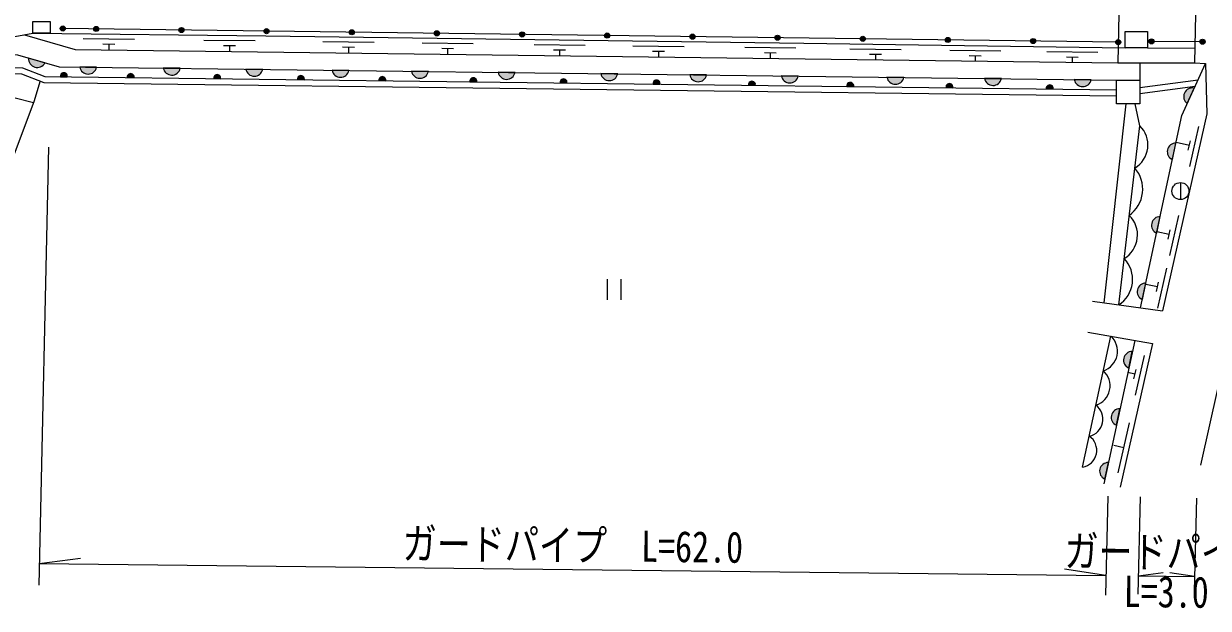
# Model space of a CAD drawing. Units: millimetres at full size, sheet at 1:1000; details may follow other scales. Extents: x 40000 to 680000, y 20000 to 380000.
# Drawn here: x 81774 to 151314, y 240617 to 274934 of the extents above; entities that cross this region are included whole.
import ezdxf
from ezdxf.enums import TextEntityAlignment as Align

# ---------------------------------------------------------------- set-up
doc = ezdxf.new("R2010")
doc.units = ezdxf.units.MM
doc.header["$LTSCALE"] = 1000
for name, color, linetype, lineweight in [('M-BGD', 7, 'Continuous', 25), ('M-STR-HTXT', 7, 'Continuous', 13), ('M-STR-STR1', 1, 'Continuous', 25)]:
    doc.layers.add(name, color=color, linetype=linetype, lineweight=lineweight)
doc.styles.add('ＭＳ ゴシック', font='')
doc.styles.get('ＭＳ ゴシック').set_extended_font_data('MS Gothic')

msp = doc.modelspace()

# ---------------------------------------------------------------- hatches: boundary and pattern name
at = {"layer": 'M-BGD'}
for points in [[(83915, 274652, -0.41421), (84065, 274802, -0.41421), (84215, 274652, -1)], [(86183, 274625, -1), (85883, 274629, -0.41421), (86035, 274777, -0.41421)], [(91182, 274560, -1), (90882, 274564, -0.41421), (91034, 274712, -0.41421)], [(96182, 274496, -1), (95882, 274499, -0.41421), (96034, 274647, -0.41421)], [(101182, 274431, -1), (100882, 274435, -0.41421), (101033, 274583, -0.41421)], [(106181, 274366, -1), (105881, 274370, -0.41421), (106033, 274518, -0.41421)], [(111181, 274302, -1), (110881, 274305, -0.41421), (111033, 274453, -0.41421)], [(116180, 274237, -1), (115880, 274241, -0.41421), (116032, 274389, -0.41421)], [(121180, 274172, -1), (120880, 274176, -0.41421), (121032, 274324, -0.41421)], [(126179, 274107, -1), (125879, 274111, -0.41421), (126031, 274259, -0.41421)], [(130879, 274047, 1), (131179, 274043, 0.41421), (131031, 274195, 0.41421)], [(136179, 273978, -1), (135879, 273982, -0.41421), (136031, 274130, -0.41421)], [(141178, 273913, -1), (140878, 273917, -0.41421), (141030, 274065, -0.41421)], [(145878, 273851, -0.41421), (146028, 274001, -0.41421), (146178, 273851, -1)], [(147834, 273894, -0.41421), (147984, 274044, -0.41421), (148134, 273894, -1)], [(150831, 273876, -0.41421), (150981, 274026, -0.41421), (151131, 273876, -1)], [(83014, 272642, -0.82183), (82061, 272913)], [(83932, 271823, -0.4608), (84136, 272056, -0.4608), (84334, 271818)], [(86056, 272376, -0.82183), (85065, 272389)], [(87849, 271775, -0.4608), (88053, 272007, -0.4608), (88251, 271770)], [(89967, 272327, 0.82183), (90958, 272315)], [(92929, 271712, -0.4608), (93133, 271945, -0.4608), (93331, 271707)], [(95807, 272254, -0.82183), (94816, 272266)], [(99877, 272203, 0.82183), (100867, 272190)], [(104538, 272144, 0.82183), (105529, 272132)], [(109625, 272080, 0.82183), (110615, 272068)], [(115655, 272005, 0.82183), (116646, 271992)], [(120874, 271939, 0.82183), (121865, 271927)], [(97845, 271652, -0.4608), (98049, 271884, -0.4608), (98247, 271647)], [(102624, 271593, -0.4608), (102828, 271825, -0.4608), (103026, 271588)], [(108373, 271522, 0.4608), (108175, 271759, 0.4608), (107972, 271527)], [(113663, 271457, 0.4608), (113465, 271694, 0.4608), (113262, 271462)], [(118723, 271394, -0.4608), (118927, 271627, -0.4608), (119125, 271390)], [(124723, 271321, 0.4608), (124525, 271558, 0.4608), (124321, 271325)], [(126249, 271872, 0.82183), (127240, 271859)], [(130094, 271254, -0.4608), (130298, 271487, -0.4608), (130496, 271249)], [(133439, 271781, -0.82183), (132448, 271794)], [(135916, 271183, -0.4608), (136120, 271415, -0.4608), (136318, 271178)], [(139166, 271709, -0.82183), (138175, 271722)], [(141801, 271110, -0.4608), (142005, 271343, -0.4608), (142203, 271105)], [(144436, 271643, -0.82183), (143445, 271656)], [(150079, 270245, -0.82183), (150487, 271148)], [(149209, 266960, -0.82183), (149417, 267929)], [(148284, 262643, -0.82183), (148491, 263612)], [(147447, 258740, -0.82183), (147655, 259709)], [(146642, 254723, -0.82183), (146850, 255691)], [(145918, 251362, -0.82183), (146127, 252330)], [(145239, 248206, -0.82183), (145448, 249174)]]:
    msp.add_hatch(color=256, dxfattribs=at).paths.add_polyline_path(points)

# ---------------------------------------------------------------- linework, layer by layer
for p, q in [((146028, 273851), (84065, 274652)), ((88270, 274004), (85271, 274038)), ((87117, 273717), (86417, 273725)), ((86767, 273721), (86764, 273403)), ((95355, 273923), (92355, 273957)), ((94202, 273636), (93502, 273644)), ((93852, 273640), (93848, 273312)), ((102340, 273830), (99340, 273871)), ((101186, 273545), (100486, 273555)), ((100836, 273550), (100831, 273223)), ((108164, 273751), (105165, 273791)), ((107010, 273466), (106310, 273476)), ((106660, 273471), (106656, 273148)), ((114732, 273661), (111732, 273702)), ((113578, 273377), (112878, 273386)), ((113228, 273382), (113223, 273064)), ((120537, 273582), (117537, 273623)), ((119383, 273298), (118683, 273307)), ((119033, 273303), (119029, 272990)), ((127106, 273493), (124106, 273534)), ((133276, 273404), (130276, 273448)), ((139136, 273320), (136137, 273363)), ((147747, 273514), (150517, 273502)), ((150981, 273876), (147984, 273894)), ((83014, 272642), (82061, 272913)), ((125952, 273209), (125252, 273218)), ((125602, 273213), (125597, 272906)), ((132122, 273121), (131422, 273131)), ((131772, 273126), (131768, 272827)), ((137982, 273036), (137282, 273046)), ((137632, 273041), (137628, 272752)), ((144834, 273237), (141835, 273281)), ((143680, 272954), (142980, 272964)), ((143330, 272959), (143326, 272679)), ((147297, 272644), (147297, 271625)), ((86056, 272376), (85065, 272389)), ((90958, 272315), (89967, 272327)), ((95807, 272254), (94816, 272266)), ((100867, 272190), (99877, 272203)), ((105529, 272132), (104538, 272144)), ((110615, 272068), (109625, 272080)), ((116646, 271992), (115655, 272005)), ((121865, 271927), (120874, 271939)), ((83932, 271823), (84334, 271818)), ((87849, 271775), (88251, 271770)), ((92929, 271712), (93331, 271707)), ((97845, 271652), (98247, 271647)), ((102624, 271593), (103026, 271588)), ((107972, 271527), (108373, 271522)), ((113262, 271462), (113663, 271457)), ((118723, 271394), (119125, 271390)), ((124321, 271325), (124723, 271321)), ((127240, 271859), (126249, 271872)), ((130094, 271254), (130496, 271249)), ((133439, 271781), (132448, 271794)), ((139166, 271709), (138175, 271722)), ((144436, 271643), (143445, 271656)), ((147297, 271193), (150709, 271638)), ((147297, 270840), (150539, 271263)), ((81279, 270577), (82349, 270306)), ((135916, 271183), (136318, 271178)), ((141801, 271110), (142203, 271105)), ((150079, 270245), (150487, 271148)), ((146480, 270235), (145184, 258548)), ((150228, 266551), (150756, 268893)), ((149209, 266960), (149417, 267929)), ((150200, 267788), (149424, 267963)), ((150138, 267515), (150261, 268061)), ((149676, 265610), (149676, 264610)), ((148284, 262643), (148491, 263612)), ((149049, 261325), (149577, 263666)), ((149020, 262562), (148301, 262724)), ((148959, 262289), (149082, 262835)), ((148353, 258243), (148882, 260584)), ((116025, 259934), (116025, 258734)), ((116825, 259934), (116825, 258734)), ((147447, 258740), (147655, 259709)), ((148325, 259479), (147639, 259634)), ((148263, 259206), (148386, 259752)), ((144523, 258639), (148622, 258071)), ((143929, 248898), (145597, 256594)), ((146991, 256347), (145176, 247914)), ((146642, 254723), (146850, 255691)), ((147040, 253119), (147566, 255460)), ((146949, 254082), (147072, 254628)), ((147010, 254355), (146583, 254451)), ((145918, 251362), (146127, 252330)), ((146020, 248578), (146678, 251505)), ((146349, 250041), (145764, 250173)), ((145239, 248206), (145448, 249174))]:
    msp.add_line(p, q, dxfattribs=at)
for points in [[(82304, 275067), (83320, 275067), (83320, 274371), (82304, 274371)], [(146427, 274484), (147747, 274484), (147747, 273514), (146427, 273514)], [(145926, 271625), (147297, 271625), (147297, 270235), (145926, 270235)]]:
    msp.add_lwpolyline(points, close=True, dxfattribs=at)
for points in [[(67402, 274242), (81248, 274177), (82304, 274371), (95994, 274216), (127579, 273786), (146427, 273514)], [(81822, 274280), (84798, 273428), (146005, 272644)], [(67388, 273143), (81412, 273097), (83850, 272404), (145926, 271625)], [(146005, 272644), (150500, 272644), (151144, 272601), (151232, 269638), (148622, 258071)], [(147342, 258249), (149764, 269547), (151144, 272601)], [(150872, 249027), (154909, 267084), (156783, 273210), (211845, 272897)], [(67376, 272168), (81637, 271991), (82958, 271485), (145926, 270709)], [(67380, 272518), (81704, 272340), (83024, 271834), (145926, 271059)], [(82733, 271571), (82366, 270352), (74565, 249595)], [(146054, 258427), (147295, 268940), (147024, 270235)], [(144241, 256834), (148031, 256163), (146136, 247723)]]:
    msp.add_lwpolyline(points, dxfattribs=at)
for centre, radius in [((84065, 274652), 150), ((86033, 274627), 150), ((91032, 274562), 150), ((96032, 274497), 150), ((101032, 274433), 150), ((106031, 274368), 150), ((111031, 274303), 150), ((116030, 274239), 150), ((121030, 274174), 150), ((126029, 274109), 150), ((131029, 274045), 150), ((136029, 273980), 150), ((141028, 273915), 150), ((146028, 273851), 150), ((147984, 273894), 150), ((150981, 273876), 150), ((149676, 265110), 500)]:
    msp.add_circle(centre, radius, dxfattribs=at)
for centre, radius, start, end in [((82564, 272871), 505, 175.29589, 332.95408), ((84133, 271852), 203, 350.33237, 188.25575), ((85561, 272480), 505, 190.4515, 348.10969), ((88051, 271804), 203, 350.33237, 188.25575), ((90464, 272419), 505, 190.4515, 348.10969), ((93131, 271741), 203, 350.33237, 188.25575), ((95313, 272358), 505, 190.4515, 348.10969), ((100373, 272294), 505, 190.4515, 348.10969), ((105034, 272236), 505, 190.4515, 348.10969), ((110121, 272172), 505, 190.4515, 348.10969), ((116152, 272096), 505, 190.4515, 348.10969), ((121371, 272031), 505, 190.4515, 348.10969), ((98047, 271681), 203, 350.33237, 188.25575), ((102825, 271622), 203, 350.33237, 188.25575), ((108173, 271556), 203, 350.33237, 188.25575), ((113463, 271491), 203, 350.33237, 188.25575), ((118925, 271424), 203, 350.33237, 188.25575), ((124522, 271355), 203, 350.33237, 188.25575), ((126746, 271963), 505, 190.4515, 348.10969), ((130296, 271284), 203, 350.33237, 188.25575), ((132945, 271885), 505, 190.4515, 348.10969), ((136117, 271212), 203, 350.33237, 188.25575), ((138672, 271813), 505, 190.4515, 348.10969), ((142002, 271139), 203, 350.33237, 188.25575), ((143942, 271747), 505, 190.4515, 348.10969), ((150372, 270656), 505, 76.83731, 234.4955), ((146189, 267815), 1578, 301.03143, 45.5063), ((149409, 267424), 505, 89.07376, 246.73195), ((145571, 265223), 1894, 305.63173, 40.90599), ((145546, 262532), 1612, 300.9342, 45.60352), ((148483, 263107), 505, 89.07376, 246.73195), ((145104, 259919), 1769, 302.49566, 44.04207), ((147647, 259204), 505, 89.07376, 246.73195), ((144784, 255707), 1203, 288.04752, 47.49736), ((146841, 255186), 505, 89.02527, 246.68346), ((144344, 253677), 1203, 288.04752, 47.49736), ((144121, 251716), 1012, 281.6275, 53.91738), ((146118, 251826), 505, 89.02527, 246.68346), ((143759, 249891), 1008, 279.73785, 55.80703), ((145439, 248669), 505, 89.02527, 246.68346)]:
    msp.add_arc(centre, radius, start, end, dxfattribs=at)
at = {"layer": 'M-STR-HTXT'}
for p, q in [((83237, 267680), (82655, 241983)), ((145414, 247203), (145278, 241388)), ((147314, 247159), (147180, 241443)), ((150613, 247082), (150485, 241628)), ((82683, 243256), (85118, 243570)), ((82683, 243256), (145305, 242546)), ((145305, 242546), (142878, 242915)), ((147205, 242524), (148666, 242712)), ((150506, 242486), (149049, 242708)), ((147205, 242524), (150506, 242486))]:
    msp.add_line(p, q, dxfattribs=at)
at = {"layer": 'M-STR-STR1'}
for p, q in [((146271, 286525), (146005, 272644)), ((150771, 286458), (150500, 272644)), ((146005, 272644), (150500, 272644))]:
    msp.add_line(p, q, dxfattribs=at)

# ---------------------------------------------------------------- texts
at = {"layer": 'M-STR-HTXT', "style": 'ＭＳ ゴシック', "width": 0.8}
for s, p in [('ガードパイプ\u3000L=62.0', (113994, 242849)), ('ガードパイプ', (148855, 242454))]:
    msp.add_text(s, height=1833, rotation=359.35, dxfattribs=at).set_placement(p, align=Align.BOTTOM_CENTER)
msp.add_text('L=3.0', height=1833, rotation=359.35, dxfattribs=at).set_placement((148855, 242505), align=Align.TOP_CENTER)

doc.saveas('drawing.dxf')
